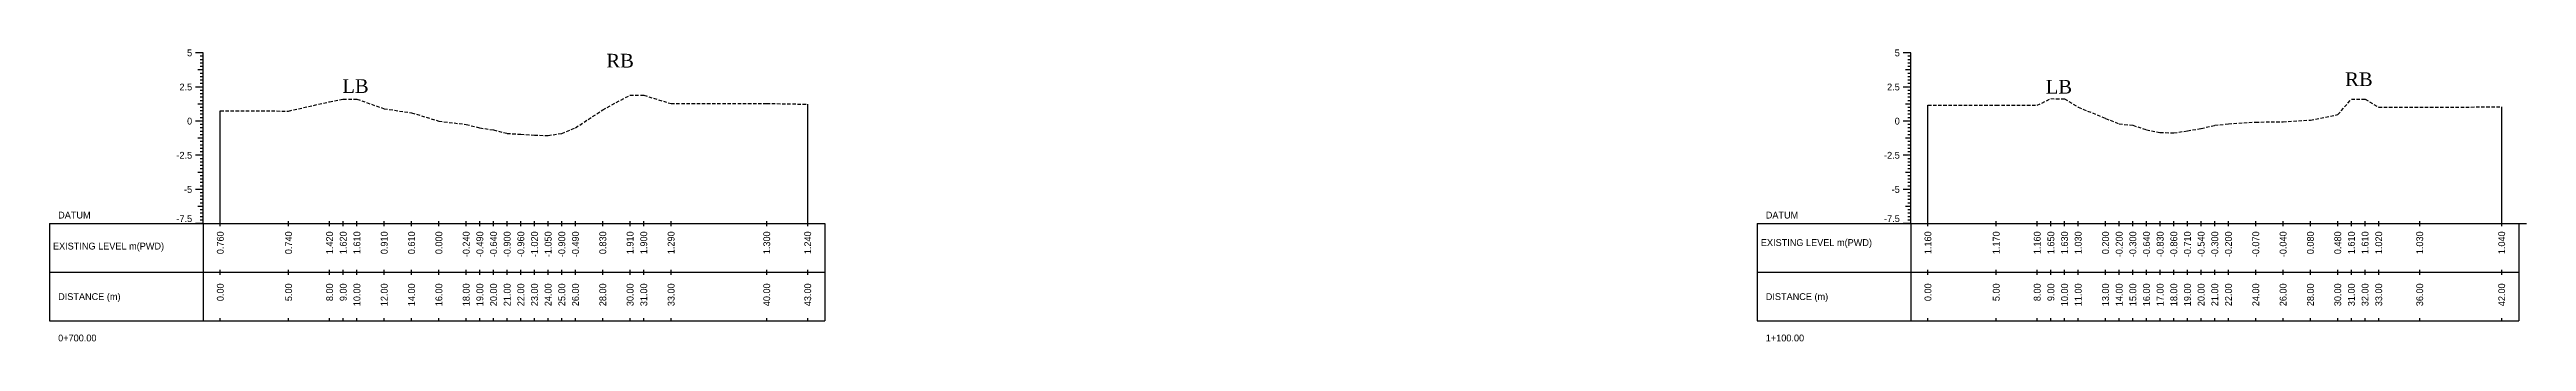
# Model space of a CAD drawing. Header units: inches. Extents: x 3247 to 4722, y -1199 to -293.
# Drawn here: x 3672.9 to 3854.2, y -1108.4 to -1087 of the extents above; entities that cross this region are included whole.
import ezdxf
from ezdxf.enums import TextEntityAlignment as Align

# ---------------------------------------------------------------- set-up
doc = ezdxf.new("R2010")
doc.units = ezdxf.units.IN
doc.header["$MEASUREMENT"] = 0
doc.linetypes.add('HIDDEN', pattern=[0.375, 0.25, -0.125])
doc.layers.add('CS_Drawing', color=7, linetype='Continuous')
doc.layers.add('GL', color=3, linetype='HIDDEN')
doc.styles.add('romans', font='romans.shx')

msp = doc.modelspace()

# ---------------------------------------------------------------- linework, layer by layer
at = {"layer": 'CS_Drawing'}
for p, q in [((3684.15, -1087.22), (3683.59, -1087.22)), ((3684.15, -1087.22), (3683.76, -1087.22)), ((3684.15, -1087.22), (3683.93, -1087.22)), ((3684.15, -1087.47), (3683.93, -1087.47)), ((3684.15, -1087.72), (3683.93, -1087.72)), ((3684.15, -1099.72), (3684.15, -1087.22)), ((3809.15, -1087.22), (3808.59, -1087.22)), ((3809.15, -1087.22), (3808.76, -1087.22)), ((3809.15, -1087.22), (3808.93, -1087.22)), ((3809.15, -1087.47), (3808.93, -1087.47)), ((3809.15, -1087.72), (3808.93, -1087.72)), ((3809.15, -1099.72), (3809.15, -1087.22)), ((3684.15, -1088.47), (3683.76, -1088.47)), ((3684.15, -1087.97), (3683.93, -1087.97)), ((3684.15, -1088.22), (3683.93, -1088.22)), ((3684.15, -1088.47), (3683.93, -1088.47)), ((3684.15, -1088.72), (3683.93, -1088.72)), ((3684.15, -1088.97), (3683.93, -1088.97)), ((3684.15, -1089.22), (3683.93, -1089.22)), ((3684.15, -1089.47), (3683.93, -1089.47)), ((3809.15, -1088.47), (3808.76, -1088.47)), ((3809.15, -1087.97), (3808.93, -1087.97)), ((3809.15, -1088.22), (3808.93, -1088.22)), ((3809.15, -1088.47), (3808.93, -1088.47)), ((3809.15, -1088.72), (3808.93, -1088.72)), ((3809.15, -1088.97), (3808.93, -1088.97)), ((3809.15, -1089.22), (3808.93, -1089.22)), ((3809.15, -1089.47), (3808.93, -1089.47)), ((3684.15, -1089.72), (3683.59, -1089.72)), ((3684.15, -1089.72), (3683.76, -1089.72)), ((3684.15, -1090.97), (3683.76, -1090.97)), ((3684.15, -1089.72), (3683.93, -1089.72)), ((3684.15, -1089.97), (3683.93, -1089.97)), ((3684.15, -1090.22), (3683.93, -1090.22)), ((3684.15, -1090.47), (3683.93, -1090.47)), ((3684.15, -1090.72), (3683.93, -1090.72)), ((3684.15, -1090.97), (3683.93, -1090.97)), ((3684.15, -1091.22), (3683.93, -1091.22)), ((3684.15, -1091.47), (3683.93, -1091.47)), ((3685.4, -1099.72), (3685.4, -1091.46)), ((3728.4, -1099.72), (3728.4, -1090.98)), ((3809.15, -1089.72), (3808.59, -1089.72)), ((3809.15, -1089.72), (3808.76, -1089.72)), ((3809.15, -1090.97), (3808.76, -1090.97)), ((3809.15, -1089.72), (3808.93, -1089.72)), ((3809.15, -1089.97), (3808.93, -1089.97)), ((3809.15, -1090.22), (3808.93, -1090.22)), ((3809.15, -1090.47), (3808.93, -1090.47)), ((3809.15, -1090.72), (3808.93, -1090.72)), ((3809.15, -1090.97), (3808.93, -1090.97)), ((3809.15, -1091.22), (3808.93, -1091.22)), ((3809.15, -1091.47), (3808.93, -1091.47)), ((3810.4, -1099.72), (3810.4, -1091.06)), ((3852.4, -1099.72), (3852.4, -1091.18)), ((3684.15, -1092.22), (3683.59, -1092.22)), ((3684.15, -1092.22), (3683.76, -1092.22)), ((3684.15, -1091.72), (3683.93, -1091.72)), ((3684.15, -1091.97), (3683.93, -1091.97)), ((3684.15, -1092.22), (3683.93, -1092.22)), ((3684.15, -1092.47), (3683.93, -1092.47)), ((3684.15, -1092.72), (3683.93, -1092.72)), ((3684.15, -1092.97), (3683.93, -1092.97)), ((3684.15, -1093.22), (3683.93, -1093.22)), ((3809.15, -1092.22), (3808.59, -1092.22)), ((3809.15, -1092.22), (3808.76, -1092.22)), ((3809.15, -1091.72), (3808.93, -1091.72)), ((3809.15, -1091.97), (3808.93, -1091.97)), ((3809.15, -1092.22), (3808.93, -1092.22)), ((3809.15, -1092.47), (3808.93, -1092.47)), ((3809.15, -1092.72), (3808.93, -1092.72)), ((3809.15, -1092.97), (3808.93, -1092.97)), ((3809.15, -1093.22), (3808.93, -1093.22)), ((3684.15, -1094.72), (3683.59, -1094.72)), ((3684.15, -1093.47), (3683.76, -1093.47)), ((3684.15, -1094.72), (3683.76, -1094.72)), ((3684.15, -1093.47), (3683.93, -1093.47)), ((3684.15, -1093.72), (3683.93, -1093.72)), ((3684.15, -1093.97), (3683.93, -1093.97)), ((3684.15, -1094.22), (3683.93, -1094.22)), ((3684.15, -1094.47), (3683.93, -1094.47)), ((3684.15, -1094.72), (3683.93, -1094.72)), ((3684.15, -1094.97), (3683.93, -1094.97)), ((3809.15, -1094.72), (3808.59, -1094.72)), ((3809.15, -1093.47), (3808.76, -1093.47)), ((3809.15, -1094.72), (3808.76, -1094.72)), ((3809.15, -1093.47), (3808.93, -1093.47)), ((3809.15, -1093.72), (3808.93, -1093.72)), ((3809.15, -1093.97), (3808.93, -1093.97)), ((3809.15, -1094.22), (3808.93, -1094.22)), ((3809.15, -1094.47), (3808.93, -1094.47)), ((3809.15, -1094.72), (3808.93, -1094.72)), ((3809.15, -1094.97), (3808.93, -1094.97)), ((3684.15, -1095.97), (3683.76, -1095.97)), ((3684.15, -1095.22), (3683.93, -1095.22)), ((3684.15, -1095.47), (3683.93, -1095.47)), ((3684.15, -1095.72), (3683.93, -1095.72)), ((3684.15, -1095.97), (3683.93, -1095.97)), ((3684.15, -1096.22), (3683.93, -1096.22)), ((3684.15, -1096.47), (3683.93, -1096.47)), ((3684.15, -1096.72), (3683.93, -1096.72)), ((3809.15, -1095.97), (3808.76, -1095.97)), ((3809.15, -1095.22), (3808.93, -1095.22)), ((3809.15, -1095.47), (3808.93, -1095.47)), ((3809.15, -1095.72), (3808.93, -1095.72)), ((3809.15, -1095.97), (3808.93, -1095.97)), ((3809.15, -1096.22), (3808.93, -1096.22)), ((3809.15, -1096.47), (3808.93, -1096.47)), ((3809.15, -1096.72), (3808.93, -1096.72)), ((3684.15, -1097.22), (3683.59, -1097.22)), ((3684.15, -1097.22), (3683.76, -1097.22)), ((3684.15, -1098.47), (3683.76, -1098.47)), ((3684.15, -1096.97), (3683.93, -1096.97)), ((3684.15, -1097.22), (3683.93, -1097.22)), ((3684.15, -1097.47), (3683.93, -1097.47)), ((3684.15, -1097.72), (3683.93, -1097.72)), ((3684.15, -1097.97), (3683.93, -1097.97)), ((3684.15, -1098.22), (3683.93, -1098.22)), ((3684.15, -1098.47), (3683.93, -1098.47)), ((3684.15, -1098.72), (3683.93, -1098.72)), ((3809.15, -1097.22), (3808.59, -1097.22)), ((3809.15, -1097.22), (3808.76, -1097.22)), ((3809.15, -1098.47), (3808.76, -1098.47)), ((3809.15, -1096.97), (3808.93, -1096.97)), ((3809.15, -1097.22), (3808.93, -1097.22)), ((3809.15, -1097.47), (3808.93, -1097.47)), ((3809.15, -1097.72), (3808.93, -1097.72)), ((3809.15, -1097.97), (3808.93, -1097.97)), ((3809.15, -1098.22), (3808.93, -1098.22)), ((3809.15, -1098.47), (3808.93, -1098.47)), ((3809.15, -1098.72), (3808.93, -1098.72)), ((3672.9, -1099.72), (3684.15, -1099.72)), ((3672.9, -1099.72), (3672.9, -1106.85)), ((3684.15, -1099.72), (3683.59, -1099.72)), ((3684.15, -1099.72), (3683.76, -1099.72)), ((3684.15, -1098.97), (3683.93, -1098.97)), ((3684.15, -1099.22), (3683.93, -1099.22)), ((3684.15, -1099.47), (3683.93, -1099.47)), ((3684.15, -1099.72), (3683.93, -1099.72)), ((3684.15, -1099.72), (3729.65, -1099.72)), ((3684.15, -1099.72), (3684.15, -1106.85)), ((3685.4, -1099.91), (3685.4, -1099.54)), ((3690.4, -1099.91), (3690.4, -1099.54)), ((3693.4, -1099.91), (3693.4, -1099.54)), ((3694.4, -1099.91), (3694.4, -1099.54)), ((3695.4, -1099.91), (3695.4, -1099.54)), ((3697.4, -1099.91), (3697.4, -1099.54)), ((3699.4, -1099.91), (3699.4, -1099.54)), ((3701.4, -1099.91), (3701.4, -1099.54)), ((3703.4, -1099.91), (3703.4, -1099.54)), ((3704.4, -1099.91), (3704.4, -1099.54)), ((3705.4, -1099.91), (3705.4, -1099.54)), ((3706.4, -1099.91), (3706.4, -1099.54)), ((3707.4, -1099.91), (3707.4, -1099.54)), ((3708.4, -1099.91), (3708.4, -1099.54)), ((3709.4, -1099.91), (3709.4, -1099.54)), ((3710.4, -1099.91), (3710.4, -1099.54)), ((3711.4, -1099.91), (3711.4, -1099.54)), ((3713.4, -1099.91), (3713.4, -1099.54)), ((3715.4, -1099.91), (3715.4, -1099.54)), ((3716.4, -1099.91), (3716.4, -1099.54)), ((3718.4, -1099.91), (3718.4, -1099.54)), ((3725.4, -1099.91), (3725.4, -1099.54)), ((3728.4, -1099.91), (3728.4, -1099.54)), ((3729.65, -1099.72), (3729.65, -1106.85)), ((3797.9, -1099.72), (3809.15, -1099.72)), ((3797.9, -1099.72), (3797.9, -1106.85)), ((3809.15, -1099.72), (3808.59, -1099.72)), ((3809.15, -1099.72), (3808.76, -1099.72)), ((3809.15, -1098.97), (3808.93, -1098.97)), ((3809.15, -1099.22), (3808.93, -1099.22)), ((3809.15, -1099.47), (3808.93, -1099.47)), ((3809.15, -1099.72), (3808.93, -1099.72)), ((3809.15, -1099.72), (3853.65, -1099.72)), ((3809.15, -1099.72), (3809.15, -1106.85)), ((3810.4, -1099.91), (3810.4, -1099.54)), ((3815.4, -1099.91), (3815.4, -1099.54)), ((3818.4, -1099.91), (3818.4, -1099.54)), ((3819.4, -1099.91), (3819.4, -1099.54)), ((3820.4, -1099.91), (3820.4, -1099.54)), ((3821.4, -1099.91), (3821.4, -1099.54)), ((3823.4, -1099.91), (3823.4, -1099.54)), ((3824.4, -1099.91), (3824.4, -1099.54)), ((3825.4, -1099.91), (3825.4, -1099.54)), ((3826.4, -1099.91), (3826.4, -1099.54)), ((3827.4, -1099.91), (3827.4, -1099.54)), ((3828.4, -1099.91), (3828.4, -1099.54)), ((3829.4, -1099.91), (3829.4, -1099.54)), ((3830.4, -1099.91), (3830.4, -1099.54)), ((3831.4, -1099.91), (3831.4, -1099.54)), ((3832.4, -1099.91), (3832.4, -1099.54)), ((3834.4, -1099.91), (3834.4, -1099.54)), ((3836.4, -1099.91), (3836.4, -1099.54)), ((3838.4, -1099.91), (3838.4, -1099.54)), ((3840.4, -1099.91), (3840.4, -1099.54)), ((3841.4, -1099.91), (3841.4, -1099.54)), ((3842.4, -1099.91), (3842.4, -1099.54)), ((3843.4, -1099.91), (3843.4, -1099.54)), ((3846.4, -1099.91), (3846.4, -1099.54)), ((3852.4, -1099.91), (3852.4, -1099.54)), ((3853.65, -1099.72), (3854.21, -1099.72)), ((3853.65, -1099.72), (3854.04, -1099.72)), ((3853.65, -1099.72), (3853.88, -1099.72)), ((3853.65, -1099.72), (3853.65, -1106.85)), ((3672.9, -1103.29), (3684.15, -1103.29)), ((3684.15, -1103.29), (3729.65, -1103.29)), ((3684.15, -1103.29), (3729.65, -1103.29)), ((3685.4, -1103.47), (3685.4, -1103.1)), ((3690.4, -1103.47), (3690.4, -1103.1)), ((3693.4, -1103.47), (3693.4, -1103.1)), ((3694.4, -1103.47), (3694.4, -1103.1)), ((3695.4, -1103.47), (3695.4, -1103.1)), ((3697.4, -1103.47), (3697.4, -1103.1)), ((3699.4, -1103.47), (3699.4, -1103.1)), ((3701.4, -1103.47), (3701.4, -1103.1)), ((3703.4, -1103.47), (3703.4, -1103.1)), ((3704.4, -1103.47), (3704.4, -1103.1)), ((3705.4, -1103.47), (3705.4, -1103.1)), ((3706.4, -1103.47), (3706.4, -1103.1)), ((3707.4, -1103.47), (3707.4, -1103.1)), ((3708.4, -1103.47), (3708.4, -1103.1)), ((3709.4, -1103.47), (3709.4, -1103.1)), ((3710.4, -1103.47), (3710.4, -1103.1)), ((3711.4, -1103.47), (3711.4, -1103.1)), ((3713.4, -1103.47), (3713.4, -1103.1)), ((3715.4, -1103.47), (3715.4, -1103.1)), ((3716.4, -1103.47), (3716.4, -1103.1)), ((3718.4, -1103.47), (3718.4, -1103.1)), ((3725.4, -1103.47), (3725.4, -1103.1)), ((3728.4, -1103.47), (3728.4, -1103.1)), ((3797.9, -1103.29), (3809.15, -1103.29)), ((3809.15, -1103.29), (3853.65, -1103.29)), ((3809.15, -1103.29), (3853.65, -1103.29)), ((3810.4, -1103.47), (3810.4, -1103.1)), ((3815.4, -1103.47), (3815.4, -1103.1)), ((3818.4, -1103.47), (3818.4, -1103.1)), ((3819.4, -1103.47), (3819.4, -1103.1)), ((3820.4, -1103.47), (3820.4, -1103.1)), ((3821.4, -1103.47), (3821.4, -1103.1)), ((3823.4, -1103.47), (3823.4, -1103.1)), ((3824.4, -1103.47), (3824.4, -1103.1)), ((3825.4, -1103.47), (3825.4, -1103.1)), ((3826.4, -1103.47), (3826.4, -1103.1)), ((3827.4, -1103.47), (3827.4, -1103.1)), ((3828.4, -1103.47), (3828.4, -1103.1)), ((3829.4, -1103.47), (3829.4, -1103.1)), ((3830.4, -1103.47), (3830.4, -1103.1)), ((3831.4, -1103.47), (3831.4, -1103.1)), ((3832.4, -1103.47), (3832.4, -1103.1)), ((3834.4, -1103.47), (3834.4, -1103.1)), ((3836.4, -1103.47), (3836.4, -1103.1)), ((3838.4, -1103.47), (3838.4, -1103.1)), ((3840.4, -1103.47), (3840.4, -1103.1)), ((3841.4, -1103.47), (3841.4, -1103.1)), ((3842.4, -1103.47), (3842.4, -1103.1)), ((3843.4, -1103.47), (3843.4, -1103.1)), ((3846.4, -1103.47), (3846.4, -1103.1)), ((3852.4, -1103.47), (3852.4, -1103.1)), ((3672.9, -1106.85), (3684.15, -1106.85)), ((3684.15, -1106.85), (3729.65, -1106.85)), ((3685.4, -1106.85), (3685.4, -1106.66)), ((3690.4, -1106.85), (3690.4, -1106.66)), ((3693.4, -1106.85), (3693.4, -1106.66)), ((3694.4, -1106.85), (3694.4, -1106.66)), ((3695.4, -1106.85), (3695.4, -1106.66)), ((3697.4, -1106.85), (3697.4, -1106.66)), ((3699.4, -1106.85), (3699.4, -1106.66)), ((3701.4, -1106.85), (3701.4, -1106.66)), ((3703.4, -1106.85), (3703.4, -1106.66)), ((3704.4, -1106.85), (3704.4, -1106.66)), ((3705.4, -1106.85), (3705.4, -1106.66)), ((3706.4, -1106.85), (3706.4, -1106.66)), ((3707.4, -1106.85), (3707.4, -1106.66)), ((3708.4, -1106.85), (3708.4, -1106.66)), ((3709.4, -1106.85), (3709.4, -1106.66)), ((3710.4, -1106.85), (3710.4, -1106.66)), ((3711.4, -1106.85), (3711.4, -1106.66)), ((3713.4, -1106.85), (3713.4, -1106.66)), ((3715.4, -1106.85), (3715.4, -1106.66)), ((3716.4, -1106.85), (3716.4, -1106.66)), ((3718.4, -1106.85), (3718.4, -1106.66)), ((3725.4, -1106.85), (3725.4, -1106.66)), ((3728.4, -1106.85), (3728.4, -1106.66)), ((3797.9, -1106.85), (3809.15, -1106.85)), ((3809.15, -1106.85), (3853.65, -1106.85)), ((3810.4, -1106.85), (3810.4, -1106.66)), ((3815.4, -1106.85), (3815.4, -1106.66)), ((3818.4, -1106.85), (3818.4, -1106.66)), ((3819.4, -1106.85), (3819.4, -1106.66)), ((3820.4, -1106.85), (3820.4, -1106.66)), ((3821.4, -1106.85), (3821.4, -1106.66)), ((3823.4, -1106.85), (3823.4, -1106.66)), ((3824.4, -1106.85), (3824.4, -1106.66)), ((3825.4, -1106.85), (3825.4, -1106.66)), ((3826.4, -1106.85), (3826.4, -1106.66)), ((3827.4, -1106.85), (3827.4, -1106.66)), ((3828.4, -1106.85), (3828.4, -1106.66)), ((3829.4, -1106.85), (3829.4, -1106.66)), ((3830.4, -1106.85), (3830.4, -1106.66)), ((3831.4, -1106.85), (3831.4, -1106.66)), ((3832.4, -1106.85), (3832.4, -1106.66)), ((3834.4, -1106.85), (3834.4, -1106.66)), ((3836.4, -1106.85), (3836.4, -1106.66)), ((3838.4, -1106.85), (3838.4, -1106.66)), ((3840.4, -1106.85), (3840.4, -1106.66)), ((3841.4, -1106.85), (3841.4, -1106.66)), ((3842.4, -1106.85), (3842.4, -1106.66)), ((3843.4, -1106.85), (3843.4, -1106.66)), ((3846.4, -1106.85), (3846.4, -1106.66)), ((3852.4, -1106.85), (3852.4, -1106.66))]:
    msp.add_line(p, q, dxfattribs=at)
at = {"layer": 'GL'}
for points in [[(3685.4, -1091.46), (3690.4, -1091.48), (3693.4, -1090.8), (3694.4, -1090.6), (3695.4, -1090.61), (3697.4, -1091.31), (3699.4, -1091.61), (3701.4, -1092.22), (3703.4, -1092.46), (3704.4, -1092.71), (3705.4, -1092.86), (3706.4, -1093.12), (3707.4, -1093.18), (3708.4, -1093.24), (3709.4, -1093.27), (3710.4, -1093.12), (3711.4, -1092.71), (3713.4, -1091.39), (3715.4, -1090.31), (3716.4, -1090.32), (3718.4, -1090.93), (3725.4, -1090.92), (3728.4, -1090.98)], [(3810.4, -1091.06), (3815.4, -1091.05), (3818.4, -1091.06), (3819.4, -1090.57), (3820.4, -1090.59), (3821.4, -1091.19), (3823.4, -1092.02), (3824.4, -1092.42), (3825.4, -1092.52), (3826.4, -1092.86), (3827.4, -1093.05), (3828.4, -1093.08), (3829.4, -1092.93), (3830.4, -1092.76), (3831.4, -1092.52), (3832.4, -1092.42), (3834.4, -1092.29), (3836.4, -1092.26), (3838.4, -1092.14), (3840.4, -1091.74), (3841.4, -1090.61), (3842.4, -1090.61), (3843.4, -1091.2), (3846.4, -1091.19), (3852.4, -1091.18)]]:
    msp.add_lwpolyline(points, dxfattribs=at)

# ---------------------------------------------------------------- texts
at = {"char_height": 1, "width": 685.1065, "attachment_point": 1, "style": 'romans'}
for s, insert in [('{\\fTimes New Roman|b0|i0|c0|p18;RB}', (3713.66, -1087.29)), ('{\\fTimes New Roman|b0|i0|c0|p18;LB}', (3694.33, -1089.15)), ('{\\fTimes New Roman|b0|i0|c0|p18;LB}', (3819.02, -1089.2)), ('{\\fTimes New Roman|b0|i0|c0|p18;RB}', (3840.94, -1088.65))]:
    msp.add_mtext(s, dxfattribs=dict(at, insert=insert))
at = {"layer": 'CS_Drawing'}
for s, p in [('5', (3683.34, -1087.22)), ('5', (3808.34, -1087.22)), ('2.5', (3683.34, -1089.72)), ('2.5', (3808.34, -1089.72)), ('0', (3683.34, -1092.22)), ('0', (3808.34, -1092.22)), ('-2.5', (3683.34, -1094.72)), ('-2.5', (3808.34, -1094.72)), ('-5', (3683.34, -1097.22)), ('-5', (3808.34, -1097.22))]:
    msp.add_text(s, height=0.5, dxfattribs=at).set_placement(p, align=Align.MIDDLE_RIGHT)
for s, p in [('DATUM', (3673.53, -1099.1)), ('DATUM', (3798.53, -1099.1)), ('EXISTING LEVEL m(PWD)', (3673.15, -1101.37)), ('EXISTING LEVEL m(PWD)', (3798.17, -1101.11)), ('DISTANCE (m)', (3673.53, -1105.07)), ('DISTANCE (m)', (3798.53, -1105.07)), ('0+700.00', (3673.53, -1108.1)), ('1+100.00', (3798.53, -1108.1))]:
    msp.add_text(s, height=0.5, dxfattribs=at).set_placement(p, align=Align.MIDDLE_LEFT)
for p in [(3683.34, -1099.61), (3808.34, -1099.61)]:
    msp.add_text('-7.5', height=0.5, dxfattribs=at).set_placement(p, align=Align.RIGHT)
for s, p in [('0.760', (3685.4, -1100.29)), ('0.740', (3690.4, -1100.29)), ('1.420', (3693.4, -1100.29)), ('1.620', (3694.4, -1100.29)), ('1.610', (3695.4, -1100.29)), ('0.910', (3697.4, -1100.29)), ('0.610', (3699.4, -1100.29)), ('0.000', (3701.4, -1100.29)), ('-0.240', (3703.4, -1100.29)), ('-0.490', (3704.4, -1100.29)), ('-0.640', (3705.4, -1100.29)), ('-0.900', (3706.4, -1100.29)), ('-0.960', (3707.4, -1100.29)), ('-1.020', (3708.4, -1100.29)), ('-1.050', (3709.4, -1100.29)), ('-0.900', (3710.4, -1100.29)), ('-0.490', (3711.4, -1100.29)), ('0.830', (3713.4, -1100.29)), ('1.910', (3715.4, -1100.29)), ('1.900', (3716.4, -1100.29)), ('1.290', (3718.4, -1100.29)), ('1.300', (3725.4, -1100.29)), ('1.240', (3728.4, -1100.29)), ('1.160', (3810.4, -1100.29)), ('1.170', (3815.4, -1100.29)), ('1.160', (3818.4, -1100.29)), ('1.650', (3819.4, -1100.29)), ('1.630', (3820.4, -1100.29)), ('1.030', (3821.4, -1100.29)), ('0.200', (3823.4, -1100.29)), ('-0.200', (3824.4, -1100.29)), ('-0.300', (3825.4, -1100.29)), ('-0.640', (3826.4, -1100.29)), ('-0.830', (3827.4, -1100.29)), ('-0.860', (3828.4, -1100.29)), ('-0.710', (3829.4, -1100.29)), ('-0.540', (3830.4, -1100.29)), ('-0.300', (3831.4, -1100.29)), ('-0.200', (3832.4, -1100.29)), ('-0.070', (3834.4, -1100.29)), ('-0.040', (3836.4, -1100.29)), ('0.080', (3838.4, -1100.29)), ('0.480', (3840.4, -1100.29)), ('1.610', (3841.4, -1100.29)), ('1.610', (3842.4, -1100.29)), ('1.020', (3843.4, -1100.29)), ('1.030', (3846.4, -1100.29)), ('1.040', (3852.4, -1100.29)), ('0.00', (3685.4, -1104.1)), ('5.00', (3690.4, -1104.1)), ('8.00', (3693.4, -1104.1)), ('9.00', (3694.4, -1104.1)), ('10.00', (3695.4, -1104.1)), ('12.00', (3697.4, -1104.1)), ('14.00', (3699.4, -1104.1)), ('16.00', (3701.4, -1104.1)), ('18.00', (3703.4, -1104.1)), ('19.00', (3704.4, -1104.1)), ('20.00', (3705.4, -1104.1)), ('21.00', (3706.4, -1104.1)), ('22.00', (3707.4, -1104.1)), ('23.00', (3708.4, -1104.1)), ('24.00', (3709.4, -1104.1)), ('25.00', (3710.4, -1104.1)), ('26.00', (3711.4, -1104.1)), ('28.00', (3713.4, -1104.1)), ('30.00', (3715.4, -1104.1)), ('31.00', (3716.4, -1104.1)), ('33.00', (3718.4, -1104.1)), ('40.00', (3725.4, -1104.1)), ('43.00', (3728.4, -1104.1)), ('0.00', (3810.4, -1104.1)), ('5.00', (3815.4, -1104.1)), ('8.00', (3818.4, -1104.1)), ('9.00', (3819.4, -1104.1)), ('10.00', (3820.4, -1104.1)), ('11.00', (3821.4, -1104.1)), ('13.00', (3823.4, -1104.1)), ('14.00', (3824.4, -1104.1)), ('15.00', (3825.4, -1104.1)), ('16.00', (3826.4, -1104.1)), ('17.00', (3827.4, -1104.1)), ('18.00', (3828.4, -1104.1)), ('19.00', (3829.4, -1104.1)), ('20.00', (3830.4, -1104.1)), ('21.00', (3831.4, -1104.1)), ('22.00', (3832.4, -1104.1)), ('24.00', (3834.4, -1104.1)), ('26.00', (3836.4, -1104.1)), ('28.00', (3838.4, -1104.1)), ('30.00', (3840.4, -1104.1)), ('31.00', (3841.4, -1104.1)), ('32.00', (3842.4, -1104.1)), ('33.00', (3843.4, -1104.1)), ('36.00', (3846.4, -1104.1)), ('42.00', (3852.4, -1104.1))]:
    msp.add_text(s, height=0.5, rotation=90, dxfattribs=at).set_placement(p, align=Align.MIDDLE_RIGHT)

doc.saveas('drawing.dxf')
